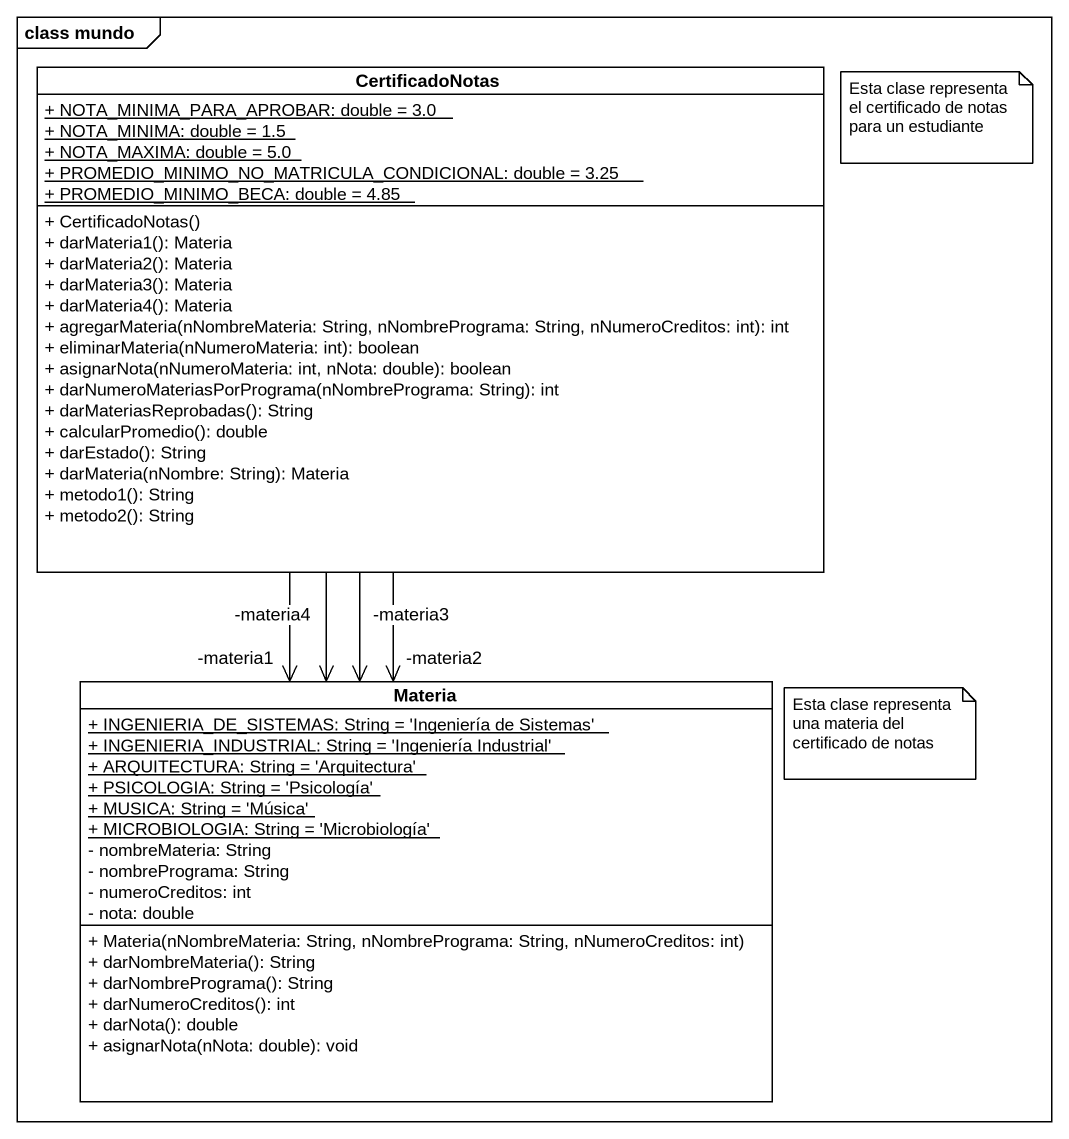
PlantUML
@startuml
mainframe class mundo
hide circle
hide empty members
skinparam classAttributeIconSize 0
class CertificadoNotas {
  {static} + NOTA_MINIMA_PARA_APROBAR: double = 3.0
  {static} + NOTA_MINIMA: double = 1.5
  {static} + NOTA_MAXIMA: double = 5.0
  {static} + PROMEDIO_MINIMO_NO_MATRICULA_CONDICIONAL: double = 3.25
  {static} + PROMEDIO_MINIMO_BECA: double = 4.85
  + CertificadoNotas()
  + darMateria1(): Materia
  + darMateria2(): Materia
  + darMateria3(): Materia
  + darMateria4(): Materia
  + agregarMateria(nNombreMateria: String, nNombrePrograma: String, nNumeroCreditos: int): int
  + eliminarMateria(nNumeroMateria: int): boolean
  + asignarNota(nNumeroMateria: int, nNota: double): boolean
  + darNumeroMateriasPorPrograma(nNombrePrograma: String): int
  + darMateriasReprobadas(): String
  + calcularPromedio(): double
  + darEstado(): String
  + darMateria(nNombre: String): Materia
  + metodo1(): String
  + metodo2(): String
}
class Materia {
  {static} + INGENIERIA_DE_SISTEMAS: String = 'Ingeniería de Sistemas'
  {static} + INGENIERIA_INDUSTRIAL: String = 'Ingeniería Industrial'
  {static} + ARQUITECTURA: String = 'Arquitectura'
  {static} + PSICOLOGIA: String = 'Psicología'
  {static} + MUSICA: String = 'Música'
  {static} + MICROBIOLOGIA: String = 'Microbiología'
  - nombreMateria: String
  - nombrePrograma: String
  - numeroCreditos: int
  - nota: double
  + Materia(nNombreMateria: String, nNombrePrograma: String, nNumeroCreditos: int)
  + darNombreMateria(): String
  + darNombrePrograma(): String
  + darNumeroCreditos(): int
  + darNota(): double
  + asignarNota(nNota: double): void
}
CertificadoNotas --> "-materia1" Materia
CertificadoNotas --> "-materia2" Materia
CertificadoNotas --> "-materia3" Materia
CertificadoNotas --> "-materia4" Materia
note as N1
  Esta clase representa el certificado de notas para un estudiante
end note
note as N2
  Esta clase representa una materia del certificado de notas
end note
@enduml
